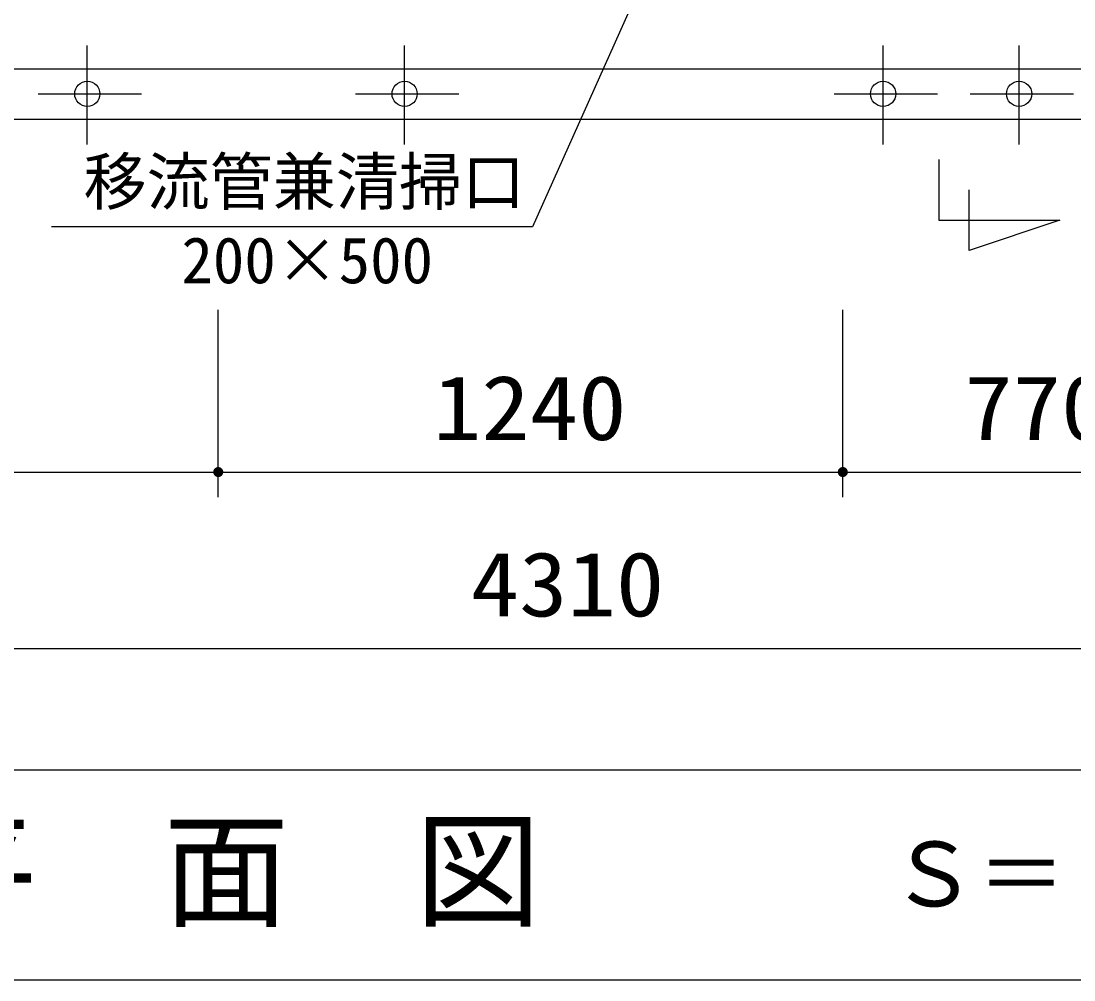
# Model space of a CAD drawing. Units: millimetres, scale not verified. Extents: x -14850 to 14850, y -10500 to 10500.
# Drawn here: x -9007 to -6917, y -1730 to 173 of the extents above; entities that cross this region are included whole.
import ezdxf
from ezdxf.enums import TextEntityAlignment as Align

# ---------------------------------------------------------------- set-up
doc = ezdxf.new("R2010")
doc.units = ezdxf.units.MM
doc.header["$LTSCALE"] = 50
for name, color, linetype, lineweight in [('0-1_躯体', 3, 'Continuous', 25), ('0-2_水管', 3, 'Continuous', 25), ('0-4_製作', 5, 'Continuous', 25), ('0-6_文字', 5, 'Continuous', 25)]:
    doc.layers.add(name, color=color, linetype=linetype, lineweight=lineweight)
doc.styles.add('ＭＳ ゴシック', font='')
doc.styles.get('ＭＳ ゴシック').set_extended_font_data('MS Gothic')

msp = doc.modelspace()

# ---------------------------------------------------------------- linework, layer by layer
at = {"layer": '0-1_躯体'}
for p, q in [((-7428.98, 1021.79), (-7992.13, -235.42)), ((-9617.52, 78.11), (-6630.87, 78.11)), ((-7185.06, -102.39), (-7185.06, -222.39)), ((-7992.13, -235.42), (-8946.83, -235.42))]:
    msp.add_line(p, q, dxfattribs=at)
at = {"layer": '0-1_躯体', "color": 2}
msp.add_line((-10320.87, -21.89), (-5520.87, -21.89), dxfattribs=at)
msp.add_line((-10320.87, -21.89), (-5520.87, -21.89), dxfattribs=at)
at = {"layer": '0-1_躯体'}
msp.add_lwpolyline([(-7185.06, -222.39), (-6945.06, -222.39), (-7125.06, -282.39), (-7125.06, -162.39)], dxfattribs=at)
at = {"layer": '0-2_水管'}
for p, q in [((-9397.37, -1313.53), (-6064.04, -1313.53)), ((-9397.37, -1730.2), (-6064.04, -1730.2))]:
    msp.add_line(p, q, dxfattribs=at)
at = {"layer": '0-4_製作', "color": 2}
for p, q in [((-8615.87, -772.33), (-8615.87, -400.5)), ((-7375.87, -772.33), (-7375.87, -400.5)), ((-10075.87, -722.33), (-8615.87, -722.33)), ((-8615.87, -722.33), (-7375.87, -722.33)), ((-7375.87, -722.33), (-6605.87, -722.33)), ((-10075.87, -1072.33), (-5765.87, -1072.33))]:
    msp.add_line(p, q, dxfattribs=at)
at = {"layer": '0-4_製作'}
for points in [[(-8625.85, -721.71), (-8615.87, -722.33), (-8625.87, -722.33)], [(-8625.87, -722.33), (-8625.56, -724.82), (-8625.79, -723.59)], [(-8615.87, -722.33), (-8625.56, -724.82), (-8625.87, -722.33)], [(-8625.7, -720.46), (-8615.87, -722.33), (-8625.85, -721.71)], [(-8625.38, -719.24), (-8615.87, -722.33), (-8625.7, -720.46)], [(-8615.87, -722.33), (-8625.17, -726.02), (-8625.56, -724.82)], [(-8624.92, -718.08), (-8615.87, -722.33), (-8625.38, -719.24)], [(-8615.87, -722.33), (-8624.64, -727.15), (-8625.17, -726.02)], [(-8624.32, -716.98), (-8615.87, -722.33), (-8624.92, -718.08)], [(-8615.87, -722.33), (-8623.96, -728.21), (-8624.64, -727.15)], [(-8623.58, -715.96), (-8615.87, -722.33), (-8624.32, -716.98)], [(-8615.87, -722.33), (-8623.16, -729.18), (-8623.96, -728.21)], [(-8622.72, -715.05), (-8615.87, -722.33), (-8623.58, -715.96)], [(-8615.87, -722.33), (-8622.25, -730.04), (-8623.16, -729.18)], [(-8621.75, -714.24), (-8615.87, -722.33), (-8622.72, -715.05)], [(-8615.87, -722.33), (-8621.23, -730.78), (-8622.25, -730.04)], [(-8620.69, -713.57), (-8615.87, -722.33), (-8621.75, -714.24)], [(-8615.87, -722.33), (-8620.13, -731.38), (-8621.23, -730.78)], [(-8619.55, -713.04), (-8615.87, -722.33), (-8620.69, -713.57)], [(-8615.87, -722.33), (-8618.96, -731.85), (-8620.13, -731.38)], [(-8618.36, -712.65), (-8615.87, -722.33), (-8619.55, -713.04)], [(-8615.87, -722.33), (-8617.75, -732.16), (-8618.96, -731.85)], [(-8617.13, -712.41), (-8615.87, -722.33), (-8618.36, -712.65)], [(-8615.87, -722.33), (-8616.5, -732.32), (-8617.75, -732.16)], [(-8615.87, -712.33), (-8615.87, -722.33), (-8617.13, -712.41)], [(-8615.87, -722.33), (-8615.87, -732.33), (-8616.5, -732.32)], [(-8615.87, -712.33), (-8605.87, -722.33), (-8615.87, -722.33)], [(-8615.24, -712.35), (-8605.87, -722.33), (-8615.87, -712.33)], [(-8615.87, -722.33), (-8614.62, -732.26), (-8615.87, -732.33)], [(-8605.87, -722.33), (-8614.62, -732.26), (-8615.87, -722.33)], [(-8614, -712.51), (-8605.87, -722.33), (-8615.24, -712.35)], [(-8605.87, -722.33), (-8613.39, -732.02), (-8614.62, -732.26)], [(-8612.78, -712.82), (-8605.87, -722.33), (-8614, -712.51)], [(-8605.87, -722.33), (-8612.19, -731.63), (-8613.39, -732.02)], [(-8611.61, -713.29), (-8605.87, -722.33), (-8612.78, -712.82)], [(-8605.87, -722.33), (-8611.05, -731.1), (-8612.19, -731.63)], [(-8610.51, -713.89), (-8605.87, -722.33), (-8611.61, -713.29)], [(-8605.87, -722.33), (-8609.99, -730.42), (-8611.05, -731.1)], [(-8609.5, -714.63), (-8605.87, -722.33), (-8610.51, -713.89)], [(-8605.87, -722.33), (-8609.03, -729.62), (-8609.99, -730.42)], [(-8608.58, -715.49), (-8605.87, -722.33), (-8609.5, -714.63)], [(-8605.87, -722.33), (-8608.17, -728.71), (-8609.03, -729.62)], [(-8607.78, -716.46), (-8605.87, -722.33), (-8608.58, -715.49)], [(-8605.87, -722.33), (-8607.43, -727.69), (-8608.17, -728.71)], [(-8607.11, -717.52), (-8605.87, -722.33), (-8607.78, -716.46)], [(-8605.87, -722.33), (-8606.82, -726.59), (-8607.43, -727.69)], [(-8606.57, -718.65), (-8605.87, -722.33), (-8607.11, -717.52)], [(-8605.87, -722.33), (-8606.36, -725.42), (-8606.82, -726.59)], [(-8606.19, -719.85), (-8605.87, -722.33), (-8606.57, -718.65)], [(-8605.87, -722.33), (-8606.05, -724.21), (-8606.36, -725.42)], [(-8605.95, -721.08), (-8605.87, -722.33), (-8606.19, -719.85)], [(-8605.87, -722.33), (-8605.89, -722.96), (-8606.05, -724.21)], [(-7385.85, -721.71), (-7375.87, -722.33), (-7385.87, -722.33)], [(-7385.87, -722.33), (-7385.56, -724.82), (-7385.79, -723.59)], [(-7375.87, -722.33), (-7385.56, -724.82), (-7385.87, -722.33)], [(-7385.7, -720.46), (-7375.87, -722.33), (-7385.85, -721.71)], [(-7385.38, -719.24), (-7375.87, -722.33), (-7385.7, -720.46)], [(-7375.87, -722.33), (-7385.17, -726.02), (-7385.56, -724.82)], [(-7384.92, -718.08), (-7375.87, -722.33), (-7385.38, -719.24)], [(-7375.87, -722.33), (-7384.64, -727.15), (-7385.17, -726.02)], [(-7384.32, -716.98), (-7375.87, -722.33), (-7384.92, -718.08)], [(-7375.87, -722.33), (-7383.96, -728.21), (-7384.64, -727.15)], [(-7383.58, -715.96), (-7375.87, -722.33), (-7384.32, -716.98)], [(-7375.87, -722.33), (-7383.16, -729.18), (-7383.96, -728.21)], [(-7382.72, -715.05), (-7375.87, -722.33), (-7383.58, -715.96)], [(-7375.87, -722.33), (-7382.25, -730.04), (-7383.16, -729.18)], [(-7381.75, -714.24), (-7375.87, -722.33), (-7382.72, -715.05)], [(-7375.87, -722.33), (-7381.23, -730.78), (-7382.25, -730.04)], [(-7380.69, -713.57), (-7375.87, -722.33), (-7381.75, -714.24)], [(-7375.87, -722.33), (-7380.13, -731.38), (-7381.23, -730.78)], [(-7379.55, -713.04), (-7375.87, -722.33), (-7380.69, -713.57)], [(-7375.87, -722.33), (-7378.96, -731.85), (-7380.13, -731.38)], [(-7378.36, -712.65), (-7375.87, -722.33), (-7379.55, -713.04)], [(-7375.87, -722.33), (-7377.75, -732.16), (-7378.96, -731.85)], [(-7377.13, -712.41), (-7375.87, -722.33), (-7378.36, -712.65)], [(-7375.87, -722.33), (-7376.5, -732.32), (-7377.75, -732.16)], [(-7375.87, -712.33), (-7375.87, -722.33), (-7377.13, -712.41)], [(-7375.87, -722.33), (-7375.87, -732.33), (-7376.5, -732.32)], [(-7375.87, -712.33), (-7365.87, -722.33), (-7375.87, -722.33)], [(-7375.24, -712.35), (-7365.87, -722.33), (-7375.87, -712.33)], [(-7375.87, -722.33), (-7374.62, -732.26), (-7375.87, -732.33)], [(-7365.87, -722.33), (-7374.62, -732.26), (-7375.87, -722.33)], [(-7374, -712.51), (-7365.87, -722.33), (-7375.24, -712.35)], [(-7365.87, -722.33), (-7373.39, -732.02), (-7374.62, -732.26)], [(-7372.78, -712.82), (-7365.87, -722.33), (-7374, -712.51)], [(-7365.87, -722.33), (-7372.19, -731.63), (-7373.39, -732.02)], [(-7371.61, -713.29), (-7365.87, -722.33), (-7372.78, -712.82)], [(-7365.87, -722.33), (-7371.05, -731.1), (-7372.19, -731.63)], [(-7370.51, -713.89), (-7365.87, -722.33), (-7371.61, -713.29)], [(-7365.87, -722.33), (-7369.99, -730.42), (-7371.05, -731.1)], [(-7369.5, -714.63), (-7365.87, -722.33), (-7370.51, -713.89)], [(-7365.87, -722.33), (-7369.03, -729.62), (-7369.99, -730.42)], [(-7368.58, -715.49), (-7365.87, -722.33), (-7369.5, -714.63)], [(-7365.87, -722.33), (-7368.17, -728.71), (-7369.03, -729.62)], [(-7367.78, -716.46), (-7365.87, -722.33), (-7368.58, -715.49)], [(-7365.87, -722.33), (-7367.43, -727.69), (-7368.17, -728.71)], [(-7367.11, -717.52), (-7365.87, -722.33), (-7367.78, -716.46)], [(-7365.87, -722.33), (-7366.82, -726.59), (-7367.43, -727.69)], [(-7366.57, -718.65), (-7365.87, -722.33), (-7367.11, -717.52)], [(-7365.87, -722.33), (-7366.36, -725.42), (-7366.82, -726.59)], [(-7366.19, -719.85), (-7365.87, -722.33), (-7366.57, -718.65)], [(-7365.87, -722.33), (-7366.05, -724.21), (-7366.36, -725.42)], [(-7365.95, -721.08), (-7365.87, -722.33), (-7366.19, -719.85)], [(-7365.87, -722.33), (-7365.89, -722.96), (-7366.05, -724.21)]]:
    msp.add_solid(points, dxfattribs=at)
at = {"layer": '0-6_文字', "color": 7}
for p, q in [((-8875.87, -72.1), (-8875.87, 124.38)), ((-8245.87, -72.1), (-8245.87, 124.38)), ((-7295.87, -72.1), (-7295.87, 124.38)), ((-7025.87, -72.1), (-7025.87, 124.38)), ((-8973.2, 28.11), (-8768.05, 28.11)), ((-8343.2, 28.11), (-8138.05, 28.11)), ((-7393.2, 28.11), (-7188.05, 28.11)), ((-7123.2, 28.11), (-6918.05, 28.11))]:
    msp.add_line(p, q, dxfattribs=at)
for centre in [(-8875.87, 28.11), (-8245.87, 28.11), (-7295.87, 28.11), (-7025.87, 28.11)]:
    msp.add_circle(centre, 25, dxfattribs=at)

# ---------------------------------------------------------------- texts
at = {"layer": '0-1_躯体', "color": 4, "style": 'ＭＳ ゴシック'}
for s, p in [('移流管兼清掃口', (-8883.31, -219.45)), ('200×500', (-8689.03, -375.32))]:
    msp.add_text(s, height=91.79, dxfattribs=at).set_placement(p, align=Align.BOTTOM_LEFT)
at = {"layer": '0-2_水管', "color": 4, "style": 'ＭＳ ゴシック'}
for s, height, p in [('平\u3000面\u3000図', 183.3, (-9225.24, -1660.35)), ('Ｓ＝１／５０', 128.4, (-7283.82, -1622.66))]:
    msp.add_text(s, height=height, dxfattribs=at).set_placement(p, align=Align.BOTTOM_LEFT)
at = {"layer": '0-4_製作', "color": 4, "style": 'ＭＳ ゴシック', "width": 1.1}
for s, p in [('1240', (-8189.62, -697.33)), ('770', (-7134.62, -697.33)), ('4310', (-8114.62, -1047.33))]:
    msp.add_text(s, height=128.4, dxfattribs=at).set_placement(p, align=Align.BOTTOM_LEFT)

doc.saveas('drawing.dxf')
